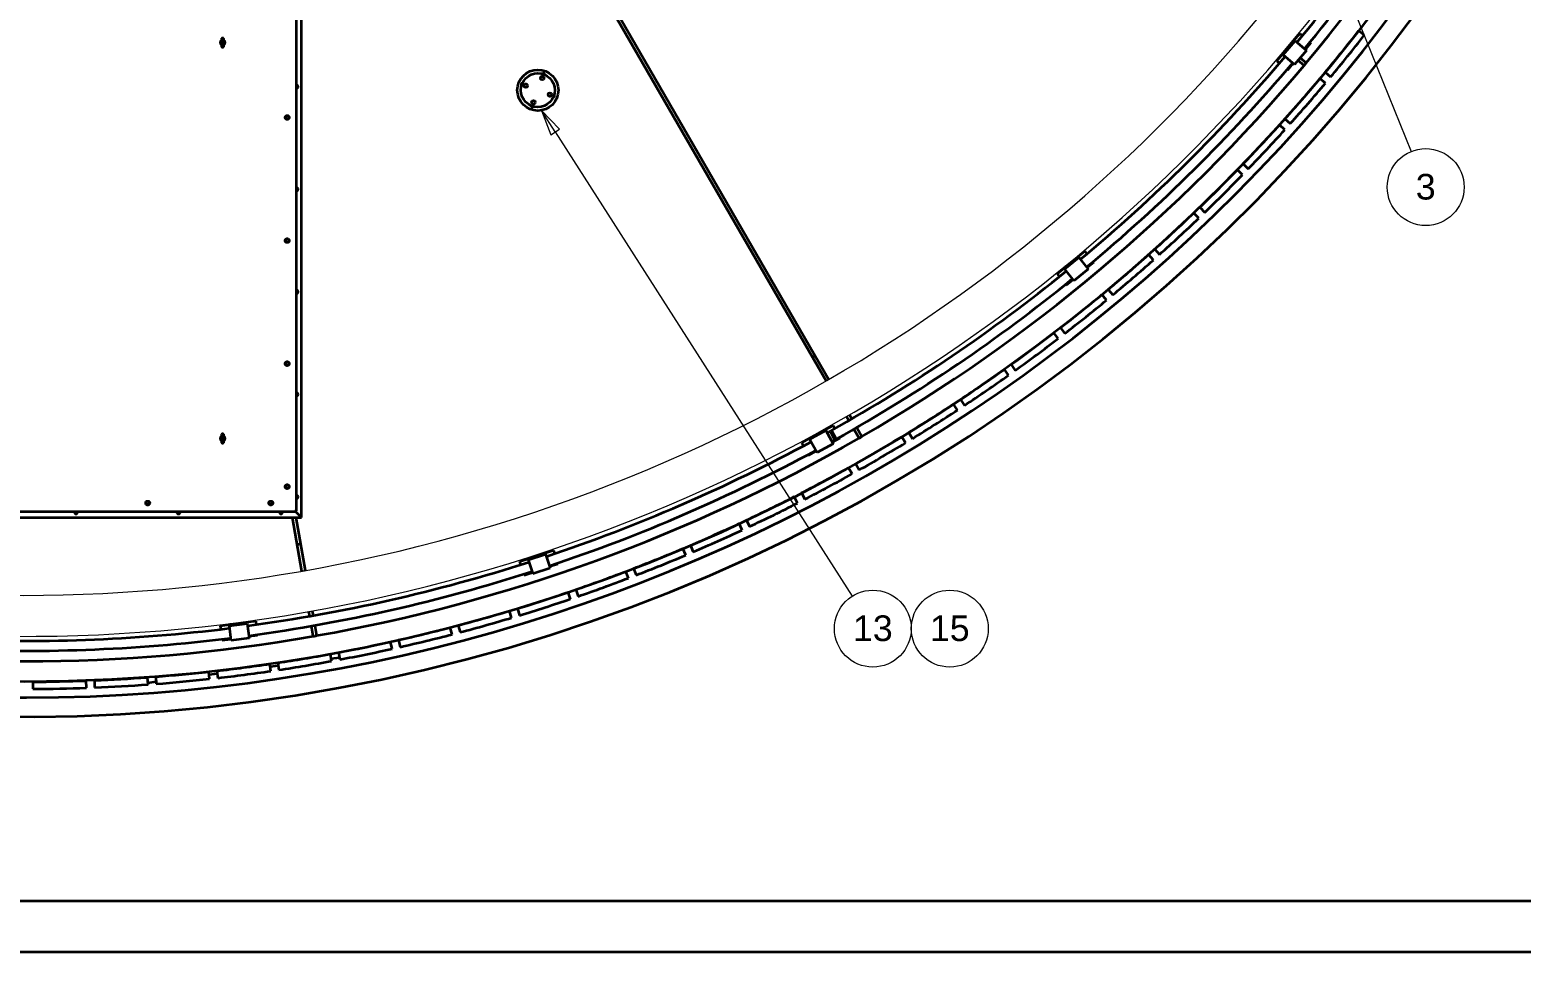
# Model space of a CAD drawing. Header units: millimetres. Extents: x 0 to 42050, y 0 to 29700.
# Drawn here: x 10426 to 17696, y 0 to 4497 of the extents above; entities that cross this region are included whole.
import ezdxf

# ---------------------------------------------------------------- set-up
doc = ezdxf.new("R2010")
doc.units = ezdxf.units.MM
doc.header["$LTSCALE"] = 50
doc.layers.get('0').update_dxf_attribs({"lineweight": 18})
for name, color, linetype, lineweight in [('Border', 7, 'Continuous', 35), ('Symbol', 7, 'Continuous', 18), ('Visible', 7, 'Continuous', 35)]:
    doc.layers.add(name, color=color, linetype=linetype, lineweight=lineweight)
doc.layers.add('P_Cable Ducts (CD)', color=30, linetype='Continuous', lineweight=18, true_color=0xff7f00)
doc.styles.add('Note Text', font='arial.ttf')

# ---------------------------------------------------------------- blocks, each defined once
blk = doc.blocks.new('Borders Bigadan Border')
at = {"layer": 'Border'}
for p, q in [((20, 5), (836, 5)), ((841, 0), (0, 0))]:
    blk.add_line(p, q, dxfattribs=at)
blk = doc.blocks.new('Balloon6')
at = {"layer": 'Symbol'}
for p, q in [((322.83, 128.3), (321.88, 130.62)), ((323.29, 128.49), (321.88, 130.62)), ((321.88, 130.62), (322.36, 128.11)), ((322.36, 128.11), (323.29, 128.49)), ((322.83, 128.3), (343.21, 78.07))]:
    blk.add_line(p, q, dxfattribs=at)
at = {"layer": 'Symbol', "flags": 128}
blk.add_lwpolyline([(323.29, 128.49), (321.88, 130.62), (322.36, 128.11), (323.29, 128.49)], dxfattribs=at)
at = {"layer": 'Symbol'}
blk.add_circle((344.62, 74.6), 3.75, dxfattribs=at)
blk.add_solid([(323.29, 128.49), (321.88, 130.62), (322.36, 128.11), (323.29, 128.49)], dxfattribs=at)
at = {"layer": 'Symbol', "insert": (344.62, 74.62), "char_height": 2.5, "attachment_point": 5, "style": 'Note Text'}
blk.add_mtext('3', dxfattribs=at)
blk = doc.blocks.new('Balloon21')
at = {"layer": 'Symbol'}
for p, q in [((259.74, 79.98), (258.39, 82.08)), ((260.16, 80.24), (258.39, 82.08)), ((258.39, 82.08), (259.32, 79.71)), ((259.32, 79.71), (260.16, 80.24)), ((259.74, 79.98), (288.69, 34.7))]:
    blk.add_line(p, q, dxfattribs=at)
at = {"layer": 'Symbol', "flags": 128}
blk.add_lwpolyline([(260.16, 80.24), (258.39, 82.08), (259.32, 79.71), (260.16, 80.24)], dxfattribs=at)
at = {"layer": 'Symbol'}
for centre in [(290.71, 31.55), (298.21, 31.55)]:
    blk.add_circle(centre, 3.75, dxfattribs=at)
blk.add_solid([(260.16, 80.24), (258.39, 82.08), (259.32, 79.71), (260.16, 80.24)], dxfattribs=at)
at = {"layer": 'Symbol', "char_height": 2.5, "attachment_point": 5, "style": 'Note Text'}
for s, insert in [('13', (290.71, 31.57)), ('15', (298.21, 31.57))]:
    blk.add_mtext(s, dxfattribs=dict(at, insert=insert))

msp = doc.modelspace()

# ---------------------------------------------------------------- linework, layer by layer
at = {"layer": 'P_Cable Ducts (CD)'}
for centre, major_axis, start_param, end_param in [((10398.12, 9576.21), (-7760.56, -2090.4), 0.8223296, 2.4412936), ((10398.12, 9576.21), (-7567.45, -2038.39), 0.8233045, 2.4133827), ((10397.95, 9576.87), (-7567.34, -2038.36), 1.8299353, 1.8319769), ((10397.95, 9576.87), (-7567.34, -2038.36), 1.4813015, 1.4833431)]:
    msp.add_ellipse(centre, major_axis=major_axis, ratio=0.9999162, start_param=start_param, end_param=end_param, dxfattribs=at)
at = {"layer": 'Visible'}
for p, q in [((14307.42, 2784.75), (10609.31, 9190.06)), ((10623.17, 9198.06), (14321.28, 2792.75)), ((11750.34, 2119.39), (11750.34, 4819.39)), ((11723.33, 4786.39), (11723.33, 2152.39)), ((11359.59, 4446.89), (11359.33, 4446.89)), ((11359.33, 4445.35), (11359.33, 4446.89)), ((11365.77, 4456.89), (11364.9, 4456.89)), ((11371.33, 4446.89), (11371.08, 4446.89)), ((11371.33, 4446.89), (11371.33, 4445.35)), ((16535.97, 4374.45), (16593.73, 4443.47)), ((16580.91, 4435.94), (16541.12, 4388.4)), ((16578.03, 4438.36), (16578.61, 4437.87)), ((16580.91, 4435.94), (16578.61, 4437.87)), ((16580.91, 4435.94), (16586.69, 4442.85)), ((16583.21, 4434.02), (16587.06, 4438.62)), ((16616.85, 4478.89), (16586.69, 4442.85)), ((16590.52, 4439.64), (16586.69, 4442.85)), ((16588.6, 4437.34), (16587.06, 4438.62)), ((16593.73, 4443.47), (16649.71, 4396.62)), ((16616.85, 4478.89), (16629.8, 4468.06)), ((16666.84, 4437.06), (16670.54, 4433.96)), ((16931.33, 4470.28), (16903.69, 4491.75)), ((11359.33, 4421.89), (11359.33, 4423.42)), ((11359.33, 4421.89), (11359.59, 4421.89)), ((11365.77, 4411.89), (11364.9, 4411.89)), ((11371.33, 4421.89), (11371.08, 4421.89)), ((11371.33, 4423.42), (11371.33, 4421.89)), ((16505.18, 4345.45), (16535.35, 4381.5)), ((16541.12, 4388.4), (16535.35, 4381.5)), ((16539.18, 4378.29), (16535.35, 4381.5)), ((16535.97, 4374.45), (16591.95, 4327.6)), ((16538.21, 4390.84), (16538.82, 4390.32)), ((16538.82, 4390.32), (16541.12, 4388.4)), ((16543.42, 4386.47), (16539.57, 4381.87)), ((16541.11, 4380.59), (16539.57, 4381.87)), ((16543.42, 4386.47), (16583.21, 4434.02)), ((16553.04, 4394.85), (16551.51, 4396.14)), ((16561.78, 4408.41), (16563.31, 4407.12)), ((16649.71, 4396.62), (16591.95, 4327.6)), ((16643.58, 4401.75), (16644.22, 4402.52)), ((16670.54, 4433.96), (16644.22, 4402.52)), ((16505.18, 4345.45), (16518.13, 4334.62)), ((16555.17, 4303.62), (16558.86, 4300.53)), ((16558.86, 4300.53), (16585.18, 4331.97)), ((16585.18, 4331.97), (16585.82, 4332.74)), ((16638.44, 4323.2), (16608.97, 4347.93)), ((16619.23, 4360.2), (16648.73, 4335.45)), ((16741.92, 4236.49), (16715.08, 4258.95)), ((16740.74, 4289.63), (16767.59, 4267.17)), ((16544.14, 4009.74), (16518.13, 4033.16)), ((16544.9, 4062.88), (16570.91, 4039.47)), ((16338.27, 3790.32), (16313.12, 3814.66)), ((16340.95, 3843.4), (16366.09, 3819.05)), ((16124.55, 3578.51), (16100.31, 3603.76)), ((16129.16, 3631.46), (16153.4, 3606.22)), ((15909.82, 3427.36), (15933.13, 3401.25)), ((15469.53, 3329.24), (15539.06, 3386.38)), ((15474.2, 3345.6), (15475.27, 3344.31)), ((15525.07, 3381.35), (15477.17, 3341.99)), ((15479.08, 3339.67), (15526.97, 3379.04)), ((15522.12, 3384.95), (15523.16, 3383.67)), ((15525.07, 3381.35), (15523.16, 3383.67)), ((15525.07, 3381.35), (15532.02, 3387.07)), ((15526.97, 3379.04), (15531.61, 3382.85)), ((15532.88, 3381.3), (15531.61, 3382.85)), ((15568.33, 3416.91), (15532.02, 3387.07)), ((15535.2, 3383.21), (15532.02, 3387.07)), ((15539.06, 3386.38), (15585.41, 3329.98)), ((15568.33, 3416.91), (15579.05, 3403.87)), ((15612.78, 3362.83), (15581.1, 3336.8)), ((15609.72, 3366.55), (15612.78, 3362.83)), ((15903.29, 3374.61), (15879.98, 3400.72)), ((15433.91, 3306.43), (15470.22, 3336.27)), ((15433.91, 3306.43), (15444.62, 3293.39)), ((15469.53, 3329.24), (15515.88, 3272.84)), ((15477.17, 3341.99), (15470.22, 3336.27)), ((15473.39, 3332.41), (15470.22, 3336.27)), ((15479.08, 3339.67), (15474.44, 3335.86)), ((15475.71, 3334.32), (15474.44, 3335.86)), ((15475.27, 3344.31), (15477.17, 3341.99)), ((15478.35, 3252.35), (15510.03, 3278.39)), ((15510.03, 3278.39), (15510.8, 3279.02)), ((15585.41, 3329.98), (15515.88, 3272.84)), ((15580.33, 3336.16), (15581.1, 3336.8)), ((15475.29, 3256.07), (15478.35, 3252.35)), ((15674.77, 3178.88), (15652.43, 3205.81)), ((15683.21, 3231.35), (15705.56, 3204.42)), ((15439.3, 2991.57), (15417.95, 3019.3)), ((15449.64, 3043.71), (15470.99, 3015.98)), ((15197.18, 2812.94), (15176.85, 2841.43)), ((15209.4, 2864.66), (15229.74, 2836.17)), ((14962.83, 2694.46), (14982.11, 2665.25)), ((14421.43, 2619.28), (14432.68, 2599.8)), ((14948.73, 2643.21), (14929.45, 2672.42)), ((14289.87, 2544.84), (14290.95, 2542.87)), ((14341.48, 2567.19), (14300.28, 2544.57)), ((14341.48, 2567.19), (14349.6, 2552.39)), ((14418.82, 2591.8), (14407.57, 2611.28)), ((14468.39, 2505.94), (14442.97, 2549.97)), ((14456.83, 2557.97), (14482.25, 2513.94)), ((11359.33, 2516.89), (11359.59, 2516.89)), ((11359.33, 2515.35), (11359.33, 2516.89)), ((11359.33, 2491.89), (11359.33, 2493.42)), ((11359.33, 2491.89), (11359.59, 2491.89)), ((11364.9, 2526.89), (11365.77, 2526.89)), ((11364.9, 2481.89), (11365.77, 2481.89)), ((11371.33, 2516.89), (11371.08, 2516.89)), ((11371.08, 2491.89), (11371.33, 2491.89)), ((11371.33, 2516.89), (11371.33, 2515.35)), ((11371.33, 2493.42), (11371.33, 2491.89)), ((14188.94, 2483.48), (14230.15, 2506.09)), ((14188.94, 2483.48), (14197.06, 2468.68)), ((14228.17, 2499.3), (14307.07, 2542.6)), ((14228.17, 2499.3), (14263.29, 2435.3)), ((14238.04, 2510.42), (14230.15, 2506.09)), ((14232.55, 2501.7), (14230.15, 2506.09)), ((14239.48, 2507.79), (14234.22, 2504.9)), ((14235.18, 2503.15), (14234.22, 2504.9)), ((14235.51, 2515.03), (14236.59, 2513.05)), ((14236.59, 2513.05), (14238.04, 2510.42)), ((14292.39, 2540.24), (14238.04, 2510.42)), ((14239.48, 2507.79), (14293.83, 2537.61)), ((14342.19, 2478.6), (14263.29, 2435.3)), ((14292.39, 2540.24), (14290.95, 2542.87)), ((14292.39, 2540.24), (14300.28, 2544.57)), ((14293.83, 2537.61), (14299.09, 2540.5)), ((14300.05, 2538.75), (14299.09, 2540.5)), ((14302.68, 2540.19), (14300.28, 2544.57)), ((14307.07, 2542.6), (14342.19, 2478.6)), ((14327.31, 2539.88), (14350.87, 2497.72)), ((14329.08, 2536.7), (14329.66, 2537.68)), ((14333.4, 2543.29), (14356.99, 2501.15)), ((14335.18, 2540.11), (14334.04, 2540.13)), ((14338.34, 2485.61), (14339.22, 2486.09)), ((14349.09, 2500.91), (14339.09, 2518.8)), ((14375.16, 2505.82), (14339.22, 2486.09)), ((14355.2, 2504.33), (14345.2, 2522.22)), ((14349.09, 2500.9), (14349.09, 2500.91)), ((14349.09, 2500.91), (14350.24, 2500.89)), ((14355.2, 2504.33), (14354.62, 2503.34)), ((14355.2, 2504.33), (14355.21, 2504.33)), ((14372.84, 2510.04), (14375.16, 2505.82)), ((14694.28, 2482.62), (14676.07, 2512.51)), ((14710.23, 2533.33), (14728.44, 2503.44)), ((14220.3, 2426.33), (14222.62, 2422.11)), ((14222.62, 2422.11), (14258.56, 2441.83)), ((14258.56, 2441.83), (14259.44, 2442.31)), ((14434.17, 2331.38), (14417.06, 2361.91)), ((14451.95, 2381.47), (14469.06, 2350.94)), ((14168.74, 2189.68), (14152.75, 2220.81)), ((14188.33, 2239.09), (14204.32, 2207.96)), ((9050.33, 2119.38), (11750.33, 2119.38)), ((11717.33, 2146.39), (9083.33, 2146.39)), ((11751.73, 1857.77), (11705.6, 2119.38)), ((11750.33, 2119.38), (11717.33, 2152.39)), ((11717.33, 2152.39), (11723.33, 2152.39)), ((11717.33, 2146.39), (11717.33, 2152.39)), ((11717.33, 2149.39), (11718.21, 2149.39)), ((11717.33, 2146.39), (11718.21, 2146.39)), ((11717.34, 2152.39), (11750.34, 2119.39)), ((11718.21, 2149.39), (11718.21, 2146.39)), ((11720.33, 2152.39), (11720.33, 2151.51)), ((11720.33, 2151.51), (11723.33, 2151.51)), ((11721.85, 2119.38), (11767.49, 1860.55)), ((11723.33, 2151.51), (11723.33, 2152.39)), ((13898.34, 2057.71), (13883.49, 2089.4)), ((13919.71, 2106.37), (13934.56, 2074.68)), ((13623.33, 1935.64), (13609.63, 1967.85)), ((13646.45, 1983.5), (13660.14, 1951.29)), ((12813.25, 1904.98), (12857.92, 1919.58)), ((12813.25, 1904.98), (12818.49, 1888.94)), ((12854.72, 1913.27), (12940.27, 1941.23)), ((12854.72, 1913.27), (12877.4, 1843.89)), ((12866.48, 1922.38), (12857.92, 1919.58)), ((12859.48, 1914.83), (12857.92, 1919.58)), ((12867.41, 1919.52), (12861.71, 1917.66)), ((12862.33, 1915.76), (12861.71, 1917.66)), ((12864.76, 1927.62), (12865.54, 1925.23)), ((12865.54, 1925.23), (12866.48, 1922.38)), ((12925.41, 1941.64), (12866.48, 1922.38)), ((12867.41, 1919.52), (12926.34, 1938.79)), ((12923.7, 1946.88), (12924.48, 1944.49)), ((12925.41, 1941.64), (12924.48, 1944.49)), ((12925.41, 1941.64), (12933.96, 1944.43)), ((12926.34, 1938.79), (12932.04, 1940.65)), ((12932.67, 1938.75), (12932.04, 1940.65)), ((12978.64, 1959.03), (12933.96, 1944.43)), ((12935.52, 1939.68), (12933.96, 1944.43)), ((12940.27, 1941.23), (12962.95, 1871.85)), ((13000.38, 1892.5), (12961.41, 1879.76)), ((12978.64, 1959.03), (12983.88, 1942.99)), ((12998.89, 1897.08), (13000.38, 1892.5)), ((12833.5, 1843.02), (12834.99, 1838.44)), ((12834.99, 1838.44), (12873.96, 1851.18)), ((12873.96, 1851.18), (12874.92, 1851.49)), ((12962.95, 1871.85), (12877.4, 1843.89)), ((12960.46, 1879.45), (12961.41, 1879.76)), ((13344.06, 1823.65), (13331.55, 1856.33)), ((13368.9, 1870.64), (13381.42, 1837.95)), ((13060.91, 1721.86), (13049.59, 1754.98)), ((13087.44, 1767.92), (13098.76, 1734.8)), ((12802.44, 1675.49), (12812.55, 1641.98)), ((11396.59, 1591.39), (11485.83, 1603.04)), ((11409.12, 1603.55), (11409.43, 1601.13)), ((11409.43, 1601.13), (11409.82, 1598.16)), ((11471.3, 1606.19), (11409.82, 1598.16)), ((11410.21, 1595.18), (11471.69, 1603.21)), ((11470.59, 1611.59), (11470.91, 1609.16)), ((11471.3, 1606.19), (11470.91, 1609.16)), ((11471.3, 1606.19), (11480.22, 1607.35)), ((11471.69, 1603.21), (11477.64, 1603.99)), ((11477.9, 1602.01), (11477.64, 1603.99)), ((11526.83, 1613.44), (11480.22, 1607.35)), ((11480.87, 1602.4), (11480.22, 1607.35)), ((11485.83, 1603.04), (11495.28, 1530.66)), ((11526.83, 1613.44), (11529.01, 1596.7)), ((11790.46, 1638.12), (11786.51, 1660.55)), ((11802.26, 1663.33), (11806.22, 1640.89)), ((12774.26, 1630.43), (12764.15, 1663.94)), ((11354.29, 1590.91), (11400.9, 1596.99)), ((11354.29, 1590.91), (11356.48, 1574.17)), ((11396.59, 1591.39), (11406.04, 1519)), ((11409.82, 1598.16), (11400.9, 1596.99)), ((11401.54, 1592.04), (11400.9, 1596.99)), ((11404.01, 1526.81), (11405, 1526.94)), ((11410.21, 1595.18), (11404.26, 1594.41)), ((11404.52, 1592.42), (11404.26, 1594.41)), ((11495.28, 1530.66), (11406.04, 1519)), ((11494.24, 1538.59), (11495.24, 1538.72)), ((11535.89, 1544.03), (11495.24, 1538.72)), ((11535.27, 1548.81), (11535.89, 1544.03)), ((11807.68, 1540.47), (11798.85, 1590.55)), ((11814.61, 1593.33), (11823.44, 1543.25)), ((12484.47, 1549.46), (12475.58, 1583.32)), ((12514.27, 1593.47), (12523.16, 1559.62)), ((11362.73, 1526.27), (11363.36, 1521.5)), ((11363.36, 1521.5), (11404.01, 1526.81)), ((11929.95, 1461.08), (11936.36, 1426.67)), ((12191.93, 1479.07), (12184.28, 1513.23)), ((12223.31, 1521.97), (12230.96, 1487.82)), ((11600.16, 1370.38), (11595, 1405)), ((11596.91, 1392.2), (11636.57, 1397.42)), ((11634.57, 1410.89), (11639.72, 1376.27)), ((11897.03, 1419.35), (11890.63, 1453.76)), ((11894.78, 1431.42), (11934.5, 1436.65)), ((10440.69, 1318.14), (10440.78, 1283.14)), ((10701.62, 1288.52), (10700.26, 1323.49)), ((10740.23, 1325.05), (10741.59, 1290.07)), ((11002.06, 1304.92), (10999.43, 1339.82)), ((11001.39, 1313.78), (11041.11, 1319.02)), ((11039.32, 1342.82), (11041.94, 1307.92)), ((11301.7, 1332.22), (11297.81, 1367)), ((11299.37, 1353.02), (11339.04, 1358.25)), ((11337.56, 1371.45), (11341.45, 1336.67))]:
    msp.add_line(p, q, dxfattribs=at)
for centre, radius in [((10400.33, 9568.04), 8250), ((12902.29, 4202.57), 100), ((12902.29, 4202.57), 82.5), ((12843.55, 4223.95), 9), ((12843.55, 4223.95), 8.75), ((12923.66, 4261.3), 9), ((12923.66, 4261.3), 8.75), ((12880.91, 4143.84), 9), ((12880.91, 4143.84), 8.75), ((12961.02, 4181.19), 9), ((12961.02, 4181.19), 8.75), ((11680.33, 4069.39), 10), ((11680.33, 3469.39), 10), ((11680.33, 2869.39), 10), ((11680.33, 2269.39), 10), ((11000.33, 2189.39), 10), ((11600.33, 2189.39), 10)]:
    msp.add_circle(centre, radius, dxfattribs=at)
for centre, radius, start, end in [((10400.33, 9568.04), 8420, 189.63897, 187.108321), ((10400.33, 9568.04), 8326.9, 263.582685, 174.288022), ((10400.33, 9568.04), 8150, 320.056241, 339.943759), ((10400.33, 9568.04), 8050.85, 320.394369, 330.4124), ((10400.33, 9568.04), 8099.15, 320.392459, 330.41431), ((11365.33, 4434.39), 12.5, 117.647135, 242.352865), ((11365.33, 4434.39), 12.5, 297.647135, 62.352865), ((10400.33, 9568.04), 8250, 320.222553, 322.025679), ((10400.33, 9568.04), 8285, 320.221966, 322.026266), ((10400.33, 9568.04), 8050.85, 309.735828, 319.753859), ((10400.33, 9568.04), 8150, 300.056241, 319.943759), ((10400.33, 9568.04), 8099.15, 309.733918, 319.755769), ((10400.33, 9568.04), 8150, 319.943759, 320.056241), ((11725.34, 4219.39), 8, 255.455653, 104.544347), ((12827.11, 4229.93), 7, 88.600841, 231.399159), ((12929.65, 4277.74), 7, 358.600841, 141.399159), ((10400.33, 9568.04), 8250, 318.141628, 319.944755), ((10400.33, 9568.04), 8285, 318.141041, 319.945341), ((12977.46, 4175.21), 7, 268.600841, 51.399159), ((11680.33, 4069.39), 8, 105.542319, 165.542319), ((11680.33, 4069.39), 8, 45.542319, 105.542319), ((11680.33, 4069.39), 8, 345.542319, 45.542319), ((12874.92, 4127.39), 7, 178.600841, 321.399159), ((11680.33, 4069.39), 8, 165.542319, 225.542319), ((11680.33, 4069.39), 8, 225.542319, 285.542319), ((11680.33, 4069.39), 8, 285.542319, 345.542319), ((10400.33, 9568.04), 8250, 316.060703, 317.86383), ((10400.33, 9568.04), 8285, 316.060116, 317.864416), ((10400.33, 9568.04), 8250, 313.979778, 315.782905), ((10400.33, 9568.04), 8285, 313.979191, 315.783492), ((11725.34, 3719.39), 8, 255.455653, 104.544347), ((10400.33, 9568.04), 8250, 311.898853, 313.70198), ((10400.33, 9568.04), 8285, 311.898266, 313.702567), ((11680.33, 3469.39), 8, 165.542319, 225.542319), ((11680.33, 3469.39), 8, 105.542319, 165.542319), ((11680.33, 3469.39), 8, 225.542319, 285.542319), ((11680.33, 3469.39), 8, 45.542319, 105.542319), ((11680.33, 3469.39), 8, 285.542319, 345.542319), ((11680.33, 3469.39), 8, 345.542319, 45.542319), ((10400.33, 9568.04), 8250, 309.817928, 311.621055), ((10400.33, 9568.04), 8285, 309.817342, 311.621642), ((10400.33, 9568.04), 8050.85, 299.243935, 309.095318), ((10400.33, 9568.04), 8099.15, 299.243935, 309.097228), ((11725.34, 3219.39), 8, 255.455653, 104.544347), ((10400.33, 9568.04), 8250, 307.737003, 309.54013), ((10400.33, 9568.04), 8285, 307.736417, 309.540717), ((10400.33, 9568.04), 8250, 305.656079, 307.459205), ((10400.33, 9568.04), 8285, 305.655492, 307.459792), ((11680.33, 2869.39), 8, 165.542319, 225.542319), ((11680.33, 2869.39), 8, 105.542319, 165.542319), ((11680.33, 2869.39), 8, 225.542319, 285.542319), ((11680.33, 2869.39), 8, 45.542319, 105.542319), ((11680.33, 2869.39), 8, 285.542319, 345.542319), ((11680.33, 2869.39), 8, 345.542319, 45.542319), ((10400.33, 9568.04), 7695, 299.940433, 300.059567), ((10400.33, 9568.04), 8250, 303.575154, 305.378281), ((10400.33, 9568.04), 8285, 303.574567, 305.378867), ((11725.34, 2719.39), 8, 255.455653, 104.544347), ((10400.33, 9568.04), 8250, 301.494229, 303.297356), ((10400.33, 9568.04), 8285, 301.493642, 303.297943), ((11365.33, 2504.39), 12.5, 117.647135, 242.352865), ((11365.33, 2504.39), 12.5, 297.647135, 62.352865), ((10400.33, 9568.04), 8150, 280.056241, 299.943759), ((10400.33, 9568.04), 8050.85, 288.418746, 298.436777), ((10400.33, 9568.04), 8050.85, 299.077287, 299.194267), ((14333.96, 2535.13), 5, 89.099382, 149.338821), ((10400.33, 9568.04), 8099.15, 299.075377, 299.194267), ((14350.32, 2505.89), 5, 269.099382, 329.338821), ((10400.33, 9568.04), 8250, 299.413304, 301.216431), ((10400.33, 9568.04), 8150, 299.943759, 300.056241), ((10400.33, 9568.04), 8285, 299.412717, 301.217018), ((10400.33, 9568.04), 8099.15, 288.416836, 298.438687), ((10400.33, 9568.04), 8250, 297.332379, 299.135506), ((10400.33, 9568.04), 8285, 297.331792, 299.136093), ((11680.33, 2269.39), 8, 165.542319, 225.542319), ((11680.33, 2269.39), 8, 105.542319, 165.542319), ((11680.33, 2269.39), 8, 225.542319, 285.542319), ((11680.33, 2269.39), 8, 45.542319, 105.542319), ((11680.33, 2269.39), 8, 285.542319, 345.542319), ((11680.33, 2269.39), 8, 345.542319, 45.542319), ((11000.33, 2189.39), 8, 158.119712, 218.119712), ((11000.33, 2189.39), 8, 98.119712, 158.119712), ((11000.33, 2189.39), 8, 218.119712, 278.119712), ((11000.33, 2189.39), 8, 38.119712, 98.119712), ((11000.33, 2189.39), 8, 278.119712, 338.119712), ((11000.33, 2189.39), 8, 338.119712, 38.119712), ((11600.33, 2189.39), 8, 158.119712, 218.119712), ((11600.33, 2189.39), 8, 98.119712, 158.119712), ((11600.33, 2189.39), 8, 218.119712, 278.119712), ((11600.33, 2189.39), 8, 38.119712, 98.119712), ((11600.33, 2189.39), 8, 278.119712, 338.119712), ((11600.33, 2189.39), 8, 338.119712, 38.119712), ((11725.34, 2219.39), 8, 255.455653, 104.544347), ((10400.33, 9568.04), 8250, 295.251454, 297.054581), ((10400.33, 9568.04), 8285, 295.250868, 297.055168), ((10650.33, 2144.38), 8, 165.455653, 14.544347), ((11150.33, 2144.38), 8, 165.455653, 14.544347), ((11650.33, 2144.38), 8, 165.455653, 14.544347), ((10400.33, 9568.04), 8250, 293.170529, 294.973656), ((10400.33, 9568.04), 8285, 293.169943, 294.974243), ((10400.33, 9568.04), 7695, 279.940433, 280.059567), ((10400.33, 9568.04), 8250, 291.089605, 292.892731), ((10400.33, 9568.04), 8050.85, 277.760205, 287.778236), ((10400.33, 9568.04), 8285, 291.089018, 292.893318), ((10400.33, 9568.04), 8099.15, 277.758295, 287.780146), ((10400.33, 9568.04), 8250, 289.00868, 290.811807), ((10400.33, 9568.04), 8285, 289.008093, 290.812393), ((10400.33, 9568.04), 8250, 286.927755, 288.730882), ((10400.33, 9568.04), 8285, 286.927168, 288.731469), ((10400.33, 9568.04), 8250, 284.84683, 286.649957), ((10400.33, 9568.04), 8285, 284.846243, 286.650544), ((10400.33, 9568.04), 8150, 260.056241, 279.943759), ((10400.33, 9568.04), 8099.15, 267.099754, 277.121605), ((10400.33, 9568.04), 8050.85, 267.101664, 277.119696), ((10400.33, 9568.04), 8150, 279.943759, 280.056241), ((10400.33, 9568.04), 8250, 282.765905, 284.569032), ((10400.33, 9568.04), 8285, 282.765318, 284.569619), ((10400.33, 9568.04), 8250, 280.68498, 282.488107), ((10400.33, 9568.04), 8285, 280.684394, 282.488694), ((10400.33, 9568.04), 8250, 276.523131, 278.326257), ((10400.33, 9568.04), 8250, 278.604055, 280.407182), ((10400.33, 9568.04), 8285, 278.603469, 280.407769), ((10400.33, 9568.04), 8250, 270.280356, 272.083483), ((10400.33, 9568.04), 8250, 272.361281, 274.164408), ((10400.33, 9568.04), 8250, 274.442206, 276.245333), ((10400.33, 9568.04), 8285, 274.441619, 276.245919), ((10400.33, 9568.04), 8285, 276.522544, 278.326844), ((10400.33, 9568.04), 8285, 270.279769, 272.08407), ((10400.33, 9568.04), 8285, 272.360694, 274.164995)]:
    msp.add_arc(centre, radius, start, end, dxfattribs=at)
for points, weights in [([(11359.53, 4445.46), (11359.54, 4444.82), (11359.54, 4444.24)], [1, 1.03210525676, 1.06244661735]), ([(11371.13, 4444.24), (11371.13, 4444.82), (11371.13, 4445.46)], [1.06244661735, 1.03210525676, 1]), ([(11359.54, 4424.54), (11359.54, 4423.95), (11359.53, 4423.32)], [1.06244661735, 1.03210525676, 1]), ([(11371.13, 4423.32), (11371.13, 4423.95), (11371.13, 4424.54)], [1, 1.03210525676, 1.06244661735]), ([(11673.74, 4075.86), (11673.12, 4073.46), (11672.59, 4071.39)], [1.0003653387, 1.03814443452, 1]), ([(11678.19, 4077.1), (11676.13, 4076.52), (11673.74, 4075.86)], [1, 1.03814443452, 1.0003653387]), ([(11682.64, 4078.33), (11680.26, 4077.67), (11678.19, 4077.1)], [1.0003653387, 1.03814443452, 1]), ([(11685.94, 4075.1), (11684.41, 4076.6), (11682.64, 4078.33)], [1, 1.03814443452, 1.0003653387]), ([(11689.23, 4071.86), (11687.47, 4073.6), (11685.94, 4075.1)], [1.0003653387, 1.03814443452, 1]), ([(11688.08, 4067.39), (11688.62, 4069.47), (11689.23, 4071.86)], [1, 1.03814443452, 1.0003653387]), ([(11672.59, 4071.39), (11672.05, 4069.31), (11671.43, 4066.91)], [1, 1.03814443452, 1.0003653387]), ([(11671.43, 4066.91), (11673.2, 4065.18), (11674.73, 4063.68)], [1.0003653387, 1.03814443452, 1]), ([(11674.73, 4063.68), (11676.26, 4062.18), (11678.03, 4060.44)], [1, 1.03814443452, 1.0003653387]), ([(11678.03, 4060.44), (11680.41, 4061.11), (11682.48, 4061.68)], [1.0003653387, 1.03814443452, 1]), ([(11682.48, 4061.68), (11684.54, 4062.26), (11686.93, 4062.92)], [1, 1.03814443452, 1.0003653387]), ([(11686.93, 4062.92), (11687.55, 4065.32), (11688.08, 4067.39)], [1.0003653387, 1.03814443452, 1]), ([(11672.59, 3471.39), (11672.05, 3469.31), (11671.43, 3466.91)], [1, 1.03814443452, 1.0003653387]), ([(11671.43, 3466.91), (11673.2, 3465.18), (11674.73, 3463.68)], [1.0003653387, 1.03814443452, 1]), ([(11673.74, 3475.86), (11673.12, 3473.46), (11672.59, 3471.39)], [1.0003653387, 1.03814443452, 1]), ([(11678.19, 3477.1), (11676.13, 3476.52), (11673.74, 3475.86)], [1, 1.03814443452, 1.0003653387]), ([(11674.73, 3463.68), (11676.26, 3462.18), (11678.03, 3460.44)], [1, 1.03814443452, 1.0003653387]), ([(11678.03, 3460.44), (11680.41, 3461.11), (11682.48, 3461.68)], [1.0003653387, 1.03814443452, 1]), ([(11682.64, 3478.33), (11680.26, 3477.67), (11678.19, 3477.1)], [1.0003653387, 1.03814443452, 1]), ([(11682.48, 3461.68), (11684.54, 3462.26), (11686.93, 3462.92)], [1, 1.03814443452, 1.0003653387]), ([(11685.94, 3475.1), (11684.41, 3476.6), (11682.64, 3478.33)], [1, 1.03814443452, 1.0003653387]), ([(11689.23, 3471.86), (11687.47, 3473.6), (11685.94, 3475.1)], [1.0003653387, 1.03814443452, 1]), ([(11686.93, 3462.92), (11687.55, 3465.32), (11688.08, 3467.39)], [1.0003653387, 1.03814443452, 1]), ([(11688.08, 3467.39), (11688.62, 3469.47), (11689.23, 3471.86)], [1, 1.03814443452, 1.0003653387]), ([(11672.59, 2871.39), (11672.05, 2869.31), (11671.43, 2866.91)], [1, 1.03814443452, 1.0003653387]), ([(11671.43, 2866.91), (11673.2, 2865.18), (11674.73, 2863.68)], [1.0003653387, 1.03814443452, 1]), ([(11673.74, 2875.86), (11673.12, 2873.46), (11672.59, 2871.39)], [1.0003653387, 1.03814443452, 1]), ([(11678.19, 2877.1), (11676.13, 2876.52), (11673.74, 2875.86)], [1, 1.03814443452, 1.0003653387]), ([(11674.73, 2863.68), (11676.26, 2862.18), (11678.03, 2860.44)], [1, 1.03814443452, 1.0003653387]), ([(11678.03, 2860.44), (11680.41, 2861.11), (11682.48, 2861.68)], [1.0003653387, 1.03814443452, 1]), ([(11682.64, 2878.33), (11680.26, 2877.67), (11678.19, 2877.1)], [1.0003653387, 1.03814443452, 1]), ([(11682.48, 2861.68), (11684.54, 2862.26), (11686.93, 2862.92)], [1, 1.03814443452, 1.0003653387]), ([(11685.94, 2875.1), (11684.41, 2876.6), (11682.64, 2878.33)], [1, 1.03814443452, 1.0003653387]), ([(11689.23, 2871.86), (11687.47, 2873.6), (11685.94, 2875.1)], [1.0003653387, 1.03814443452, 1]), ([(11686.93, 2862.92), (11687.55, 2865.32), (11688.08, 2867.39)], [1.0003653387, 1.03814443452, 1]), ([(11688.08, 2867.39), (11688.62, 2869.47), (11689.23, 2871.86)], [1, 1.03814443452, 1.0003653387]), ([(11359.53, 2515.46), (11359.54, 2514.82), (11359.54, 2514.24)], [1, 1.03210525676, 1.06244661735]), ([(11359.54, 2494.54), (11359.54, 2493.95), (11359.53, 2493.32)], [1.06244661735, 1.03210525676, 1]), ([(11371.13, 2514.24), (11371.13, 2514.82), (11371.13, 2515.46)], [1.06244661735, 1.03210525676, 1]), ([(11371.13, 2493.32), (11371.13, 2493.95), (11371.13, 2494.54)], [1, 1.03210525676, 1.06244661735]), ([(11672.59, 2271.39), (11672.05, 2269.31), (11671.43, 2266.91)], [1, 1.03814443452, 1.0003653387]), ([(11671.43, 2266.91), (11673.2, 2265.18), (11674.73, 2263.68)], [1.0003653387, 1.03814443452, 1]), ([(11673.74, 2275.86), (11673.12, 2273.46), (11672.59, 2271.39)], [1.0003653387, 1.03814443452, 1]), ([(11678.19, 2277.1), (11676.13, 2276.52), (11673.74, 2275.86)], [1, 1.03814443452, 1.0003653387]), ([(11674.73, 2263.68), (11676.26, 2262.18), (11678.03, 2260.44)], [1, 1.03814443452, 1.0003653387]), ([(11678.03, 2260.44), (11680.41, 2261.11), (11682.48, 2261.68)], [1.0003653387, 1.03814443452, 1]), ([(11682.64, 2278.33), (11680.26, 2277.67), (11678.19, 2277.1)], [1.0003653387, 1.03814443452, 1]), ([(11682.48, 2261.68), (11684.54, 2262.26), (11686.93, 2262.92)], [1, 1.03814443452, 1.0003653387]), ([(11685.94, 2275.1), (11684.41, 2276.6), (11682.64, 2278.33)], [1, 1.03814443452, 1.0003653387]), ([(11689.23, 2271.86), (11687.47, 2273.6), (11685.94, 2275.1)], [1.0003653387, 1.03814443452, 1]), ([(11686.93, 2262.92), (11687.55, 2265.32), (11688.08, 2267.39)], [1.0003653387, 1.03814443452, 1]), ([(11688.08, 2267.39), (11688.62, 2269.47), (11689.23, 2271.86)], [1, 1.03814443452, 1.0003653387]), ([(10992.91, 2192.37), (10992.11, 2190.38), (10991.19, 2188.08)], [1, 1.03814443452, 1.0003653387]), ([(10991.19, 2188.08), (10992.72, 2186.14), (10994.04, 2184.45)], [1.0003653387, 1.03814443452, 1]), ([(10994.63, 2196.66), (10993.71, 2194.36), (10992.91, 2192.37)], [1.0003653387, 1.03814443452, 1]), ([(10994.04, 2184.45), (10995.36, 2182.76), (10996.89, 2180.82)], [1, 1.03814443452, 1.0003653387]), ([(10999.2, 2197.31), (10997.08, 2197.01), (10994.63, 2196.66)], [1, 1.03814443452, 1.0003653387]), ([(10996.89, 2180.82), (10999.34, 2181.17), (11001.46, 2181.47)], [1.0003653387, 1.03814443452, 1]), ([(11003.78, 2197.96), (11001.33, 2197.61), (10999.2, 2197.31)], [1.0003653387, 1.03814443452, 1]), ([(11001.46, 2181.47), (11003.59, 2181.77), (11006.04, 2182.12)], [1, 1.03814443452, 1.0003653387]), ([(11006.63, 2194.33), (11005.3, 2196.01), (11003.78, 2197.96)], [1, 1.03814443452, 1.0003653387]), ([(11006.04, 2182.12), (11006.96, 2184.42), (11007.76, 2186.41)], [1.0003653387, 1.03814443452, 1]), ([(11009.48, 2190.69), (11007.95, 2192.64), (11006.63, 2194.33)], [1.0003653387, 1.03814443452, 1]), ([(11007.76, 2186.41), (11008.56, 2188.4), (11009.48, 2190.69)], [1, 1.03814443452, 1.0003653387]), ([(11592.91, 2192.37), (11592.11, 2190.38), (11591.19, 2188.08)], [1, 1.03814443452, 1.0003653387]), ([(11591.19, 2188.08), (11592.72, 2186.14), (11594.04, 2184.45)], [1.0003653387, 1.03814443452, 1]), ([(11594.63, 2196.66), (11593.71, 2194.36), (11592.91, 2192.37)], [1.0003653387, 1.03814443452, 1]), ([(11594.04, 2184.45), (11595.36, 2182.76), (11596.89, 2180.82)], [1, 1.03814443452, 1.0003653387]), ([(11599.2, 2197.31), (11597.08, 2197.01), (11594.63, 2196.66)], [1, 1.03814443452, 1.0003653387]), ([(11596.89, 2180.82), (11599.34, 2181.17), (11601.46, 2181.47)], [1.0003653387, 1.03814443452, 1]), ([(11603.78, 2197.96), (11601.33, 2197.61), (11599.2, 2197.31)], [1.0003653387, 1.03814443452, 1]), ([(11601.46, 2181.47), (11603.59, 2181.77), (11606.04, 2182.12)], [1, 1.03814443452, 1.0003653387]), ([(11606.63, 2194.33), (11605.3, 2196.01), (11603.78, 2197.96)], [1, 1.03814443452, 1.0003653387]), ([(11606.04, 2182.12), (11606.96, 2184.42), (11607.76, 2186.41)], [1.0003653387, 1.03814443452, 1]), ([(11609.48, 2190.69), (11607.95, 2192.64), (11606.63, 2194.33)], [1.0003653387, 1.03814443452, 1]), ([(11607.76, 2186.41), (11608.56, 2188.4), (11609.48, 2190.69)], [1, 1.03814443452, 1.0003653387])]:
    msp.add_rational_spline(points, weights, degree=2, dxfattribs=at)
for points in [[(11359.54, 4444.24), (11359.54, 4442.63), (11359.9, 4441.09), (11360.31, 4439.77)], [(11370.36, 4439.77), (11370.76, 4441.05), (11371.13, 4442.6), (11371.13, 4444.24)], [(11360.31, 4429), (11359.91, 4427.73), (11359.54, 4426.17), (11359.54, 4424.54)], [(11371.13, 4424.54), (11371.13, 4426.15), (11370.77, 4427.69), (11370.36, 4429)], [(11359.54, 2514.24), (11359.54, 2512.63), (11359.9, 2511.09), (11360.31, 2509.77)], [(11360.31, 2499), (11359.91, 2497.73), (11359.54, 2496.17), (11359.54, 2494.54)], [(11370.36, 2509.77), (11370.76, 2511.05), (11371.13, 2512.6), (11371.13, 2514.24)], [(11371.13, 2494.54), (11371.13, 2496.15), (11370.77, 2497.69), (11370.36, 2499)]]:
    msp.add_open_spline(points, degree=3, dxfattribs=at)
for points, knots in [([(11364.9, 4456.89), (11364.36, 4456.89), (11363.83, 4456.8), (11362.85, 4456.48), (11362.43, 4456.26), (11361.65, 4455.73), (11361.35, 4455.44), (11360.8, 4454.8), (11360.62, 4454.51), (11360.32, 4453.95), (11360.23, 4453.73), (11360.09, 4453.34), (11360.05, 4453.19), (11359.97, 4452.87), (11359.94, 4452.74), (11359.87, 4452.35), (11359.85, 4452.16), (11359.79, 4451.63), (11359.77, 4451.29), (11359.72, 4450.51), (11359.7, 4450.07), (11359.66, 4449.07), (11359.64, 4448.52), (11359.61, 4447.59), (11359.6, 4447.24), (11359.59, 4446.89)], [1.57079633, 1.57079633, 1.57079633, 1.57079633, 1.57881416, 1.57881416, 1.58764941, 1.58764941, 1.59920554, 1.59920554, 1.61631913, 1.61631913, 1.6395962, 1.6395962, 1.66681466, 1.66681466, 1.70702306, 1.70702306, 1.80036323, 1.80036323, 1.95742916, 1.95742916, 2.11449509, 2.11449509, 2.27156102, 2.27156102, 2.35612598, 2.35612598, 2.35612598, 2.35612598]), ([(11360.02, 4450.93), (11360.02, 4450.93), (11360.02, 4450.92), (11360.03, 4450.82), (11360.05, 4450.61), (11360.1, 4449.87), (11360.13, 4449.19), (11360.19, 4447.34), (11360.22, 4446.11), (11360.28, 4443.26), (11360.3, 4441.63), (11360.33, 4438.17), (11360.33, 4436.33), (11360.33, 4432.66), (11360.33, 4430.81), (11360.3, 4427.32), (11360.28, 4425.67), (11360.22, 4422.73), (11360.19, 4421.44), (11360.12, 4419.4), (11360.08, 4418.62), (11360.04, 4418.01), (11360.03, 4417.89), (11360.02, 4417.85), (11360.02, 4417.85), (11360.02, 4417.85)], [-1.3786972, -1.3786972, -1.3786972, -1.3786972, -1.3401825, -1.3401825, -1.192287, -1.192287, -0.9396867, -0.9396867, -0.637214, -0.637214, -0.3231373, -0.3231373, -0.0061567, -0.0061567, 0.3114634, 0.3114634, 0.6284942, 0.6284942, 0.9427146, 0.9427146, 1.2449499, 1.2449499, 1.357812, 1.357812, 1.3786972, 1.3786972, 1.3786972, 1.3786972]), ([(11371.08, 4446.89), (11371.06, 4447.55), (11371.04, 4448.16), (11371.01, 4449.28), (11370.99, 4449.78), (11370.94, 4450.67), (11370.92, 4451.06), (11370.86, 4451.77), (11370.84, 4452.05), (11370.75, 4452.64), (11370.73, 4452.84), (11370.53, 4453.48), (11370.46, 4453.72), (11370.11, 4454.4), (11369.92, 4454.8), (11369.19, 4455.55), (11368.97, 4455.75), (11368.26, 4456.26), (11367.66, 4456.58), (11366.56, 4456.84), (11366.17, 4456.89), (11365.77, 4456.89)], [-2.35612598, -2.35612598, -2.35612598, -2.35612598, -2.19906005, -2.19906005, -2.04199412, -2.04199412, -1.88492819, -1.88492819, -1.72786226, -1.72786226, -1.65207906, -1.65207906, -1.6205185, -1.6205185, -1.59654689, -1.59654689, -1.58866891, -1.58866891, -1.57668938, -1.57668938, -1.57079633, -1.57079633, -1.57079633, -1.57079633]), ([(11370.65, 4417.85), (11370.65, 4417.85), (11370.65, 4417.86), (11370.63, 4417.96), (11370.62, 4418.17), (11370.57, 4418.91), (11370.54, 4419.59), (11370.48, 4421.44), (11370.44, 4422.67), (11370.39, 4425.52), (11370.37, 4427.15), (11370.34, 4430.61), (11370.33, 4432.45), (11370.33, 4436.12), (11370.34, 4437.96), (11370.37, 4441.46), (11370.39, 4443.11), (11370.44, 4446.05), (11370.48, 4447.34), (11370.55, 4449.38), (11370.58, 4450.16), (11370.63, 4450.76), (11370.64, 4450.88), (11370.65, 4450.93), (11370.65, 4450.93), (11370.65, 4450.93)], [-1.3786972, -1.3786972, -1.3786972, -1.3786972, -1.3401825, -1.3401825, -1.192287, -1.192287, -0.9396867, -0.9396867, -0.637214, -0.637214, -0.3231373, -0.3231373, -0.0061567, -0.0061567, 0.3114634, 0.3114634, 0.6284942, 0.6284942, 0.9427146, 0.9427146, 1.2449499, 1.2449499, 1.357812, 1.357812, 1.3786972, 1.3786972, 1.3786972, 1.3786972]), ([(11359.59, 4421.89), (11359.61, 4421.23), (11359.62, 4420.62), (11359.66, 4419.5), (11359.68, 4419), (11359.73, 4418.1), (11359.75, 4417.71), (11359.8, 4417.01), (11359.83, 4416.73), (11359.92, 4416.13), (11359.94, 4415.94), (11360.14, 4415.29), (11360.21, 4415.06), (11360.55, 4414.37), (11360.75, 4413.98), (11361.47, 4413.23), (11361.69, 4413.03), (11362.41, 4412.52), (11363.01, 4412.2), (11364.11, 4411.94), (11364.5, 4411.89), (11364.9, 4411.89)], [-2.35612598, -2.35612598, -2.35612598, -2.35612598, -2.19906005, -2.19906005, -2.04199412, -2.04199412, -1.88492819, -1.88492819, -1.72786226, -1.72786226, -1.65207906, -1.65207906, -1.6205185, -1.6205185, -1.59654689, -1.59654689, -1.58866891, -1.58866891, -1.57668938, -1.57668938, -1.57079633, -1.57079633, -1.57079633, -1.57079633]), ([(11365.77, 4411.89), (11366.31, 4411.89), (11366.84, 4411.98), (11367.81, 4412.29), (11368.24, 4412.52), (11369.02, 4413.05), (11369.32, 4413.34), (11369.87, 4413.97), (11370.05, 4414.27), (11370.35, 4414.83), (11370.44, 4415.05), (11370.58, 4415.44), (11370.62, 4415.59), (11370.7, 4415.9), (11370.73, 4416.04), (11370.8, 4416.43), (11370.82, 4416.62), (11370.88, 4417.15), (11370.9, 4417.48), (11370.95, 4418.27), (11370.97, 4418.71), (11371.01, 4419.7), (11371.03, 4420.26), (11371.06, 4421.19), (11371.07, 4421.53), (11371.08, 4421.89)], [1.57079633, 1.57079633, 1.57079633, 1.57079633, 1.57881416, 1.57881416, 1.58764941, 1.58764941, 1.59920554, 1.59920554, 1.61631913, 1.61631913, 1.6395962, 1.6395962, 1.66681466, 1.66681466, 1.70702306, 1.70702306, 1.80036323, 1.80036323, 1.95742916, 1.95742916, 2.11449509, 2.11449509, 2.27156102, 2.27156102, 2.35612598, 2.35612598, 2.35612598, 2.35612598]), ([(11364.9, 2526.89), (11364.36, 2526.89), (11363.83, 2526.8), (11362.85, 2526.48), (11362.43, 2526.26), (11361.65, 2525.73), (11361.35, 2525.44), (11360.8, 2524.8), (11360.62, 2524.51), (11360.32, 2523.95), (11360.23, 2523.73), (11360.09, 2523.34), (11360.05, 2523.19), (11359.97, 2522.87), (11359.94, 2522.74), (11359.87, 2522.35), (11359.85, 2522.16), (11359.79, 2521.63), (11359.77, 2521.29), (11359.72, 2520.51), (11359.7, 2520.07), (11359.66, 2519.07), (11359.64, 2518.52), (11359.61, 2517.59), (11359.6, 2517.24), (11359.59, 2516.89)], [1.57079633, 1.57079633, 1.57079633, 1.57079633, 1.57881416, 1.57881416, 1.58764941, 1.58764941, 1.59920554, 1.59920554, 1.61631913, 1.61631913, 1.6395962, 1.6395962, 1.66681466, 1.66681466, 1.70702306, 1.70702306, 1.80036323, 1.80036323, 1.95742916, 1.95742916, 2.11449509, 2.11449509, 2.27156102, 2.27156102, 2.35612598, 2.35612598, 2.35612598, 2.35612598]), ([(11359.59, 2491.89), (11359.61, 2491.23), (11359.62, 2490.62), (11359.66, 2489.5), (11359.68, 2489), (11359.73, 2488.1), (11359.75, 2487.71), (11359.8, 2487.01), (11359.83, 2486.73), (11359.92, 2486.13), (11359.94, 2485.94), (11360.14, 2485.29), (11360.21, 2485.06), (11360.55, 2484.37), (11360.75, 2483.98), (11361.47, 2483.23), (11361.69, 2483.03), (11362.41, 2482.52), (11363.01, 2482.2), (11364.11, 2481.94), (11364.5, 2481.89), (11364.9, 2481.89)], [-2.35612598, -2.35612598, -2.35612598, -2.35612598, -2.19906005, -2.19906005, -2.04199412, -2.04199412, -1.88492819, -1.88492819, -1.72786226, -1.72786226, -1.65207906, -1.65207906, -1.6205185, -1.6205185, -1.59654689, -1.59654689, -1.58866891, -1.58866891, -1.57668938, -1.57668938, -1.57079633, -1.57079633, -1.57079633, -1.57079633]), ([(11360.02, 2520.93), (11360.02, 2520.93), (11360.02, 2520.92), (11360.03, 2520.82), (11360.05, 2520.61), (11360.1, 2519.87), (11360.13, 2519.19), (11360.19, 2517.34), (11360.22, 2516.11), (11360.28, 2513.26), (11360.3, 2511.63), (11360.33, 2508.17), (11360.33, 2506.33), (11360.33, 2502.66), (11360.33, 2500.81), (11360.3, 2497.32), (11360.28, 2495.67), (11360.22, 2492.73), (11360.19, 2491.44), (11360.12, 2489.4), (11360.08, 2488.62), (11360.04, 2488.01), (11360.03, 2487.89), (11360.02, 2487.85), (11360.02, 2487.85), (11360.02, 2487.85)], [-1.3786972, -1.3786972, -1.3786972, -1.3786972, -1.3401825, -1.3401825, -1.192287, -1.192287, -0.9396867, -0.9396867, -0.637214, -0.637214, -0.3231373, -0.3231373, -0.0061567, -0.0061567, 0.3114634, 0.3114634, 0.6284942, 0.6284942, 0.9427146, 0.9427146, 1.2449499, 1.2449499, 1.357812, 1.357812, 1.3786972, 1.3786972, 1.3786972, 1.3786972]), ([(11371.08, 2516.89), (11371.06, 2517.55), (11371.04, 2518.16), (11371.01, 2519.28), (11370.99, 2519.78), (11370.94, 2520.67), (11370.92, 2521.06), (11370.86, 2521.77), (11370.84, 2522.05), (11370.75, 2522.64), (11370.73, 2522.84), (11370.53, 2523.48), (11370.46, 2523.72), (11370.11, 2524.4), (11369.92, 2524.8), (11369.19, 2525.55), (11368.97, 2525.75), (11368.26, 2526.26), (11367.66, 2526.58), (11366.56, 2526.84), (11366.17, 2526.89), (11365.77, 2526.89)], [-2.35612598, -2.35612598, -2.35612598, -2.35612598, -2.19906005, -2.19906005, -2.04199412, -2.04199412, -1.88492819, -1.88492819, -1.72786226, -1.72786226, -1.65207906, -1.65207906, -1.6205185, -1.6205185, -1.59654689, -1.59654689, -1.58866891, -1.58866891, -1.57668938, -1.57668938, -1.57079633, -1.57079633, -1.57079633, -1.57079633]), ([(11365.77, 2481.89), (11366.31, 2481.89), (11366.84, 2481.98), (11367.81, 2482.29), (11368.24, 2482.52), (11369.02, 2483.05), (11369.32, 2483.34), (11369.87, 2483.97), (11370.05, 2484.27), (11370.35, 2484.83), (11370.44, 2485.05), (11370.58, 2485.44), (11370.62, 2485.59), (11370.7, 2485.9), (11370.73, 2486.04), (11370.8, 2486.43), (11370.82, 2486.62), (11370.88, 2487.15), (11370.9, 2487.48), (11370.95, 2488.27), (11370.97, 2488.71), (11371.01, 2489.7), (11371.03, 2490.26), (11371.06, 2491.19), (11371.07, 2491.53), (11371.08, 2491.89)], [1.57079633, 1.57079633, 1.57079633, 1.57079633, 1.57881416, 1.57881416, 1.58764941, 1.58764941, 1.59920554, 1.59920554, 1.61631913, 1.61631913, 1.6395962, 1.6395962, 1.66681466, 1.66681466, 1.70702306, 1.70702306, 1.80036323, 1.80036323, 1.95742916, 1.95742916, 2.11449509, 2.11449509, 2.27156102, 2.27156102, 2.35612598, 2.35612598, 2.35612598, 2.35612598]), ([(11370.65, 2487.85), (11370.65, 2487.85), (11370.65, 2487.86), (11370.63, 2487.96), (11370.62, 2488.17), (11370.57, 2488.91), (11370.54, 2489.59), (11370.48, 2491.44), (11370.44, 2492.67), (11370.39, 2495.52), (11370.37, 2497.15), (11370.34, 2500.61), (11370.33, 2502.45), (11370.33, 2506.12), (11370.34, 2507.96), (11370.37, 2511.46), (11370.39, 2513.11), (11370.44, 2516.05), (11370.48, 2517.34), (11370.55, 2519.38), (11370.58, 2520.16), (11370.63, 2520.76), (11370.64, 2520.88), (11370.65, 2520.93), (11370.65, 2520.93), (11370.65, 2520.93)], [-1.3786972, -1.3786972, -1.3786972, -1.3786972, -1.3401825, -1.3401825, -1.192287, -1.192287, -0.9396867, -0.9396867, -0.637214, -0.637214, -0.3231373, -0.3231373, -0.0061567, -0.0061567, 0.3114634, 0.3114634, 0.6284942, 0.6284942, 0.9427146, 0.9427146, 1.2449499, 1.2449499, 1.357812, 1.357812, 1.3786972, 1.3786972, 1.3786972, 1.3786972])]:
    msp.add_open_spline(points, degree=3, knots=knots, dxfattribs=at)

# ---------------------------------------------------------------- block references
at = {"xscale": 50, "yscale": 50, "zscale": 50}
msp.add_blockref('Borders Bigadan Border', (0, 0), dxfattribs=at)
at = {"layer": 'Symbol', "xscale": 50, "yscale": 50, "zscale": 50}
for name in ['Balloon6', 'Balloon21']:
    msp.add_blockref(name, (0, 0), dxfattribs=at)

doc.saveas('drawing.dxf')
